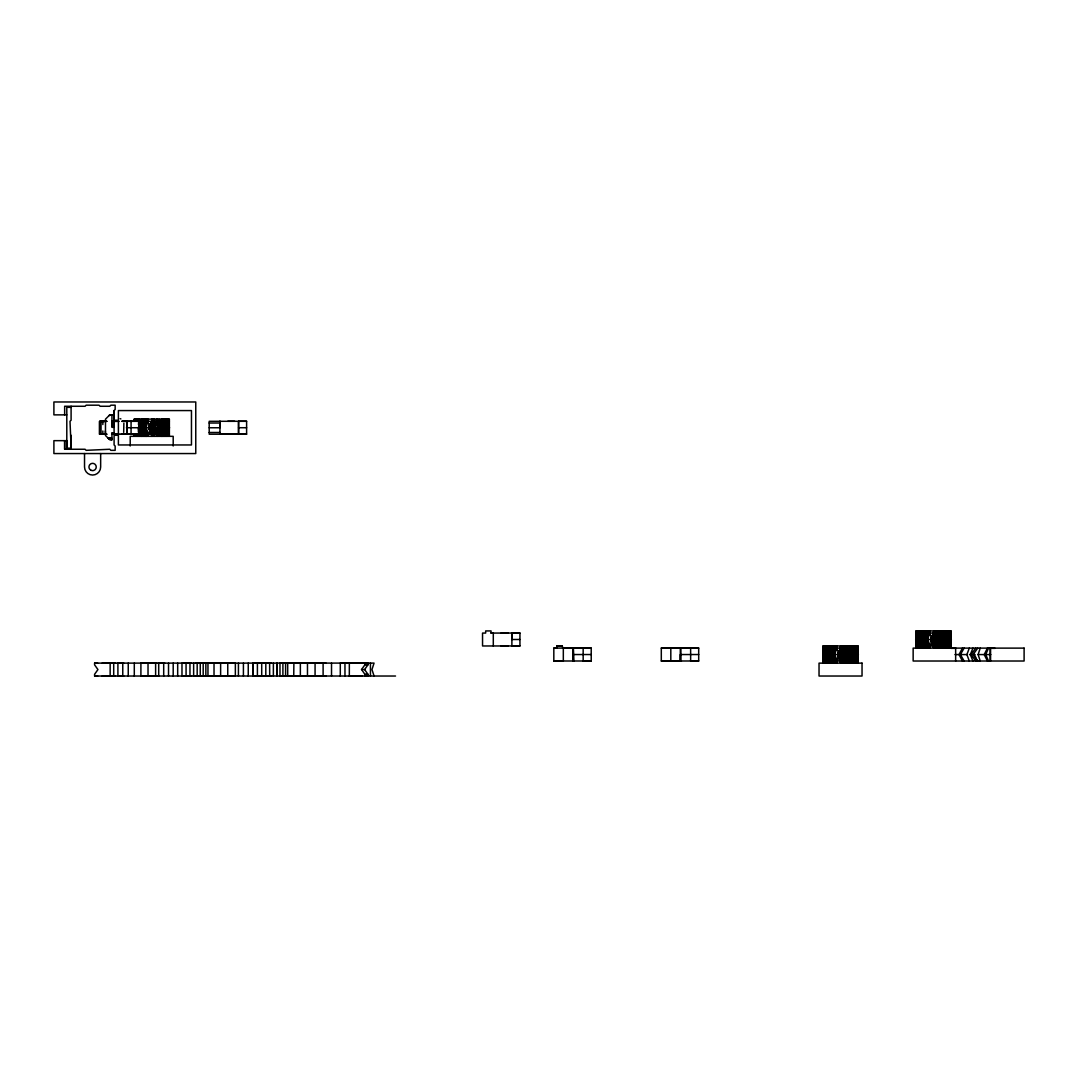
<?xml version="1.0" encoding="UTF-8"?>
<svg xmlns="http://www.w3.org/2000/svg" width="1078" height="1078" viewBox="0 0 1078 1078"><rect width="100%" height="100%" fill="white"/><g stroke="black" fill="none" stroke-linecap="round" stroke-linejoin="round"><path stroke-width="1.5" d="M64.653 449.256L64.653 440.659L64.653 449.256L85.068 449.256L86.146 450.334L109.794 449.256L110.859 450.334L115.157 450.334L115.157 446.036L114.093 444.958L114.093 435.283L118.391 435.283L118.391 444.958L191.466 444.958L191.466 410.57L118.391 410.57L118.391 420.231L114.093 420.231L114.093 410.57L115.157 409.492L115.157 405.193L110.859 405.193L109.794 406.271L100.119 406.271L99.041 405.193L86.146 405.193L85.068 406.271L64.653 406.271L64.653 414.868M71.094 448.178L66.796 448.178L66.796 440.659L53.9 440.659L53.9 453.555L195.765 453.555L195.765 401.973L53.9 401.973L53.9 414.868L66.796 414.868M71.094 447.101L70.016 421.309L71.094 420.231L71.094 406.271M97.64 663.118L94.594 663.118L94.594 664.843L97.936 669.573L94.594 674.302L94.608 676.027L97.64 676.014M111.937 420.932L114.093 420.878L114.093 434.205L126.988 434.205L126.988 421.309L122.151 421.309L127.191 421.282M362.477 675.987L349.326 676.014L349.339 663.118L367.935 663.091L367.935 664.816L364.593 669.546L361.548 669.546L364.89 674.276L364.89 675.987L367.935 675.987L367.935 674.262L364.593 669.546M572.836 648.094L572.836 660.989L572.836 648.094L563.322 648.107L563.322 661.003M583.158 648.121L591.216 648.094L591.229 660.989L583.171 661.016L583.158 648.094L573.375 648.094L573.941 660.989M681.417 660.989L680.312 661.003L680.312 654.548L698.692 654.535L698.706 660.989L661.299 661.003L661.299 648.107L681.404 648.094M209.199 423.034L209.199 421.309L246.606 421.282L246.606 434.178L209.213 434.218L209.199 423.034L219.952 423.021L219.952 421.309L219.952 434.205L246.606 434.178M159.045 419.126L159.045 436.334M168.518 436.334L168.518 419.126M857.347 663.132L857.347 645.938M940.838 648.121L940.838 630.926M950.311 648.121L950.311 630.926M168.087 419.126L168.087 436.334M856.929 645.938L856.929 663.132M949.893 630.926L949.893 648.121M855.137 659.372L855.393 645.938M948.101 644.361L948.37 630.926M165.554 422.899L165.554 432.561M854.396 649.697L854.396 659.372M947.36 634.686L947.36 644.361L945.945 639.524L947.36 634.686L947.306 644.361M167.683 419.126L167.319 436.334M168.95 436.334L168.95 419.126M823.296 645.938L823.296 663.132M856.511 645.938L856.161 663.132M857.778 663.132L857.778 645.938M916.26 630.926L916.26 648.121M949.489 630.926L949.125 648.121M950.742 648.121L950.742 630.926M166.591 436.334L166.834 419.126M948.37 648.121L948.883 630.926L946.632 639.524L948.734 648.121L949.125 630.926M990.574 661.016L990.574 648.121M167.292 419.126L166.928 434.178L166.564 419.126M856.134 645.938L855.77 660.989L855.42 648.094M823.888 645.938L823.888 663.132M855.662 645.938L855.42 660.989L855.137 649.697M169.381 436.334L169.381 419.126L134.022 419.126L134.022 421.282M822.851 663.132L822.851 645.938L858.209 645.938L858.209 663.132M915.828 648.121L915.828 630.926L951.187 630.926L951.187 648.121M166.591 421.282L166.308 432.561L166.012 422.899L164.678 427.723L166.093 432.561L166.228 422.899L166.591 434.178M948.02 634.686L947.818 644.361L947.575 634.686L946.309 639.524L947.643 644.361L947.751 634.686L948.02 644.361M824.468 645.938L824.468 663.132M854.544 649.697L854.544 659.372M917.432 630.926L917.432 648.121M947.158 634.686L947.063 644.361M825.007 645.938L825.007 663.132M917.984 630.926L917.984 648.121M167.683 436.334L167.683 421.282M856.511 663.132L856.511 648.094M949.489 648.121L949.489 633.069M196.897 676.014L195.441 676.027L235.004 675.987M825.519 645.938L825.519 663.132M918.483 630.926L918.483 648.121M168.087 434.178L168.087 421.282M856.929 660.989L856.929 648.094M949.893 645.978L949.893 633.069M825.991 645.938L825.991 663.132M918.955 630.926L918.955 648.121M168.518 434.178L168.518 421.282M826.408 645.938L826.408 663.132M857.347 660.989L857.347 648.094M919.386 630.926L919.386 648.121M950.311 645.978L950.311 633.069M826.799 645.938L826.799 663.132M919.763 630.926L919.763 648.121M168.95 434.178L168.95 421.282M823.296 660.989L823.296 648.094M827.136 645.938L827.136 663.132M857.778 660.989L857.778 648.094M916.26 645.978L916.26 633.069M920.113 630.926L920.113 648.121M950.742 645.978L950.742 633.069M955.647 661.016L955.647 648.121M990.13 661.016L990.13 648.121M827.432 645.938L826.745 654.535L827.432 663.132M920.41 630.926L919.709 639.524L920.41 648.121M168.694 430.957L168.694 424.503M823.888 648.094L823.174 654.535L823.888 660.989M857.536 657.769L857.536 651.314M950.324 644.361L950.675 641.14M138.483 424.503L138.846 419.126M827.675 663.132L826.947 654.535L827.675 645.938M920.652 630.926L919.911 639.524L920.652 648.121M824.468 648.094L823.7 654.535L824.468 660.989M917.432 633.069L916.866 645.978L916.152 639.524L916.866 633.069L917.432 645.978M139.049 436.334L139.049 419.126L138.846 424.503L139.21 421.282L138.658 424.503L139.049 421.282L123.121 421.296M827.877 663.132L826.947 654.535L827.877 645.938M920.855 630.926L920.073 639.524L920.855 648.121M828.039 648.094L827.217 654.535L828.147 663.132L827.284 654.535L828.227 645.938M921.003 633.069L920.194 639.524L921.003 645.978L920.073 639.524L921.111 630.926L920.262 639.524L921.178 648.121M825.007 648.094L824.185 654.535L825.007 660.989M917.984 633.069L917.162 639.524L917.984 645.978M139.318 421.282L138.887 424.503L139.399 419.126M825.519 648.094L824.657 654.535L825.519 660.989M918.483 633.069L917.621 639.524L918.483 645.978M825.991 648.094L825.101 654.535L825.991 660.989M918.955 633.069L918.065 639.524L918.955 645.978M826.408 648.094L825.505 654.535L826.408 660.989M919.386 633.069L918.469 639.524L919.386 645.978M826.799 648.094L825.869 654.535L826.799 660.989M919.763 633.069L918.847 639.524L919.763 645.978M138.739 424.503L139.21 421.282M827.136 648.094L826.206 654.535L827.136 660.989M827.432 648.094L826.489 654.535L827.432 660.989M827.675 648.094L826.745 654.535L827.675 660.989M827.877 660.989L827.109 654.535L827.877 648.094M920.113 633.069L919.17 639.524L920.113 645.978M920.41 633.069L919.467 639.524L920.41 645.978M920.652 633.069L919.709 639.524L920.652 645.978M920.855 633.069L919.911 639.524L920.855 645.978M166.241 419.126L165.055 427.723L166.241 436.334M855.07 645.938L853.884 654.535L855.07 663.132M948.047 630.926L946.861 639.524L948.047 648.121M123.687 432.359L123.862 423.209M156.31 432.561L159.045 421.282L169.381 421.282M844.802 660.989L847.874 645.938M938.103 644.361L940.838 633.069M148.104 436.334L151.782 421.282L148.872 427.723L151.931 436.334M836.932 663.132L838.388 654.535L841.514 648.094L841.514 645.938M929.896 648.121L933.683 630.926M141.366 436.334L138.348 427.723L141.245 421.282L139.763 427.723L141.245 434.178L138.348 427.723L141.366 421.282L141.205 419.126M829.561 657.122L828.214 660.989L827.217 654.535L830.033 648.094L828.605 654.535L830.195 663.132M923.051 630.926L921.569 639.524L923.172 648.121L921.501 640.817L923.374 645.978M154.585 419.126L152.712 427.723L154.585 436.334M843.427 645.938L841.541 654.535L843.427 663.132M936.391 630.926L934.505 639.524L936.391 648.121M165.594 419.126L163.64 427.723L165.594 436.334M854.423 645.938L852.469 654.535L854.423 663.132M947.387 630.926L945.433 639.524L947.387 648.121M947.306 635.656L946.134 639.524L947.4 644.361L947.508 634.686L946.134 639.524L947.697 644.684M164.974 419.126L162.994 427.723L164.974 436.334M853.803 645.938L851.822 654.535L853.803 663.132M946.78 630.926L944.786 639.524L946.78 648.121M148.104 419.126L146.096 427.723L146.958 434.178L144.331 427.723L146.877 421.282L144.209 427.723L146.797 436.334M836.932 645.938L834.924 654.535L835.8 660.989L833.038 654.535L835.625 648.094L832.93 654.535L835.504 663.132M922 638.23L923.267 630.926M929.896 630.926L927.902 639.524L928.764 645.978L926.096 639.524L928.684 633.069L925.894 639.524L928.481 648.121M164.408 419.126L162.387 427.723L164.408 436.334M853.237 645.938L851.216 654.535L853.237 663.132M946.215 630.926L944.193 639.524L946.215 648.121M163.896 419.126L161.835 427.723L163.896 436.334M852.725 645.938L850.677 654.535L852.725 663.132M945.689 630.926L943.641 639.524L945.689 648.121M140.45 425.15L141.69 419.126M166.16 422.576L164.503 427.723L165.85 432.561L165.945 422.899L164.503 427.723L166.16 432.884M828.874 653.255L830.518 645.938M854.989 649.374L853.345 654.535L854.679 659.372L854.598 649.697L853.345 654.535L854.989 659.696M163.425 419.126L161.35 427.723L163.425 436.334M852.253 645.938L850.178 654.535L852.253 663.132M945.217 630.926L943.142 639.524L945.217 648.121M163.007 419.126L160.905 427.723L163.007 436.334M851.836 645.938L849.733 654.535L851.836 663.132M944.8 630.926L942.711 639.524L944.8 648.121M162.63 419.126L160.514 427.723L162.63 436.334M851.458 645.938L849.343 654.535L851.458 663.132M944.436 630.926L942.32 639.524L944.436 648.121M980.225 661.016L978.11 654.575L980.225 648.121M141.461 419.126L140.302 425.15L141.69 421.282M157.038 436.334L157.038 434.178L153.709 427.723L155.124 423.856M162.306 419.126L160.177 427.723L162.306 436.334M167.09 419.126L164.961 427.723L166.928 436.334M830.289 645.938L828.699 653.255L830.518 648.094M851.135 645.938L849.006 654.535L851.135 663.132M855.919 645.938L853.789 654.535L855.919 663.132M944.112 630.926L941.983 639.524L944.112 648.121M949.489 645.978L949.098 633.069L946.861 639.524L949.125 645.978L948.734 633.069L946.754 639.524L948.883 645.978L948.397 633.069M162.037 419.126L159.894 427.723L162.037 436.334M850.865 645.938L848.723 654.535L850.865 663.132M948.627 633.069L946.484 639.524L948.37 645.978L946.309 639.524L948.37 633.069L946.484 639.524L948.627 645.978M161.633 419.126L159.652 427.723L161.821 434.178L159.463 427.723L161.633 421.282L159.301 427.723L161.511 434.178L159.194 427.723L161.363 419.126L159.301 427.723L161.821 436.334M850.65 645.938L848.48 654.535L850.65 663.132M943.843 630.926L941.444 639.524L943.843 648.121M850.475 645.938L848.292 654.535L850.475 663.132M943.439 630.926L941.256 639.524L943.439 648.121M141.461 421.282L139.749 425.15L141.285 421.282M830.033 645.938L828.093 654.535L830.397 663.132M838.832 653.255L840.624 645.938M943.142 648.121L940.865 639.524L943.156 630.926M139.385 436.334L138.59 429.34L139.318 434.178L140.733 430.311M167.09 421.282L164.826 427.723L167.09 436.334M167.683 434.178L167.292 421.282L165.055 427.723L167.319 434.178L166.928 421.282M855.919 648.094L853.655 654.535L855.77 663.132M856.511 660.989L856.134 648.094L853.884 654.535L856.161 660.989L855.77 648.094M921.003 648.121L922.081 643.391M948.883 633.069L946.632 639.524L948.883 645.978M830.195 648.094L827.904 654.535L830.195 660.989L827.729 654.535L830.114 648.094L827.176 654.535L830.033 660.989L827.729 654.535L830.195 648.094L827.904 654.535L830.289 660.989M951.187 645.978L922.997 645.978L920.693 639.524L923.172 633.069L920.881 639.524L923.172 645.978L920.693 639.524L923.091 633.069L951.187 633.069M943.142 645.978L940.919 639.524L943.156 633.069M161.511 421.282L159.194 427.723L161.511 436.334M830.397 648.094L828.093 654.535L830.397 660.989L829.13 657.122M850.475 648.094L848.13 654.535L850.34 663.132M943.439 633.069L941.107 639.524L943.304 648.121M161.821 421.282L159.463 427.723L161.633 434.178M850.65 648.094L848.292 654.535L850.65 660.989M943.614 633.069L941.256 639.524L943.614 645.978M167.319 421.282L164.961 427.723L167.09 434.178M856.161 648.094L853.789 654.535L856.161 660.989M949.125 633.069L946.754 639.524L949.125 645.978M969.284 661.016L966.912 654.575L969.284 648.121M162.037 421.282L159.652 427.723L162.037 434.178M850.865 648.094L848.48 654.535L850.865 660.989M923.267 633.069L920.881 639.524L923.267 645.978M162.306 421.282L159.894 427.723L162.306 434.178M851.135 648.094L848.723 654.535L851.135 660.989M944.112 633.069L941.687 639.524L943.843 645.978L941.444 639.524L943.843 633.069L941.687 639.524L944.112 645.978M162.63 421.282L160.177 427.723L162.63 434.178M851.458 648.094L849.006 654.535L851.458 660.989M944.436 633.069L941.983 639.524L944.436 645.978M163.007 421.282L160.514 427.723L163.007 434.178M851.836 648.094L849.343 654.535L851.836 660.989M944.8 633.069L942.32 639.524L944.8 645.978M828.147 660.989L827.284 654.535L830.033 648.094L827.554 654.535L830.114 660.989L827.271 654.535L830.033 648.094L827.554 654.535L830.06 660.989L827.176 654.535L828.039 645.938M915.828 645.978L921.178 645.978L920.262 639.524L923.011 633.069L920.531 639.524L923.024 645.978L920.14 639.524L921.111 633.069L915.828 633.069M163.425 421.282L160.905 427.723L163.425 434.178M852.253 648.094L849.733 654.535L852.253 660.989M945.217 633.069L942.711 639.524L945.217 645.978M142.943 419.126L140.423 427.723L142.943 436.334M831.771 645.938L829.251 654.535L831.771 663.132M924.749 630.926L922.216 639.524L924.749 648.121M143.549 419.126L141.016 427.723L143.549 436.334M144.115 419.126L141.568 427.723L144.115 436.334M163.896 421.282L161.35 427.723L163.896 434.178M832.391 645.938L829.844 654.535L832.391 663.132M832.944 645.938L830.397 654.535L832.944 663.132M852.725 648.094L850.178 654.535L852.725 660.989M925.355 630.926L922.822 639.524L925.355 648.121M925.908 630.926L923.361 639.524L925.908 648.121M945.689 633.069L943.142 639.524L945.689 645.978M144.614 419.126L142.053 427.723L144.614 436.334M145.058 419.126L142.498 427.723L145.058 436.334M833.442 645.938L830.882 654.535L833.442 663.132M833.887 645.938L831.327 654.535L833.887 663.132M921.178 645.978L920.262 639.524L923.051 633.069L920.531 639.524L923.091 645.978L920.14 639.524L921.205 633.069L922.094 635.656M926.42 630.926L923.859 639.524L926.42 648.121M926.864 630.926L924.304 639.524L926.864 648.121M145.449 419.126L142.889 427.723L145.449 436.334M145.786 419.126L143.226 427.723L145.786 436.334M146.082 419.126L143.509 427.723L146.082 436.334M146.325 419.126L143.751 427.723L146.325 436.334M164.408 421.282L161.835 427.723L164.408 434.178M834.278 645.938L831.717 654.535L834.278 663.132M834.615 645.938L832.054 654.535L834.615 663.132M834.911 645.938L832.351 654.535L834.911 663.132M853.237 648.094L850.677 654.535L853.237 660.989M927.255 630.926L924.681 639.524L927.255 648.121M927.592 630.926L925.032 639.524L927.592 648.121M927.875 630.926L925.315 639.524L927.875 648.121M946.215 633.069L943.641 639.524L946.215 645.978M146.958 436.334L144.209 427.723L146.797 421.282L143.94 427.723L146.675 434.178L144.209 427.723L146.797 421.282L146.675 419.126M835.504 660.989L832.782 654.535L835.504 645.938M928.481 645.978L925.746 639.524L928.32 633.069L928.118 630.926M164.974 421.282L162.387 427.723L164.974 434.178M835.8 663.132L833.038 654.535L835.706 648.094L835.625 645.938M853.803 648.094L851.216 654.535L853.803 660.989M946.78 633.069L944.193 639.524L946.78 645.978M144.331 427.723L146.931 421.282L144.331 427.723L146.931 434.178M165.594 421.282L162.994 427.723L165.594 434.178M166.241 421.282L163.64 427.723L166.241 434.178M833.159 654.535L835.76 660.989L833.119 654.535L835.76 648.094L833.038 654.535L835.8 660.989L833.119 654.535L835.76 648.094L834.924 654.535L836.932 660.989M854.423 648.094L851.822 654.535L854.423 660.989M855.07 648.094L852.469 654.535L855.07 660.989M928.589 648.121L928.684 645.978L926.015 639.524L928.764 630.926M947.387 633.069L944.786 639.524L947.387 645.978M948.047 633.069L945.433 639.524L948.047 645.978M141.205 421.282L139.547 425.15M922.997 633.069L920.383 639.524L922.997 645.978L920.248 639.524L923.011 633.069L920.383 639.524L923.024 645.978M926.137 639.524L928.764 645.978L926.137 639.524L928.684 633.069L925.894 639.524L928.589 645.978L926.015 639.524L928.737 633.069L927.902 639.524L929.896 645.978M830.06 648.094L827.405 654.535L830.033 660.989L827.405 654.535L828.227 648.094L829.575 651.961M972.976 648.121L970.308 654.575L972.976 661.016M146.675 421.282L143.94 427.723L146.675 434.178M832.782 654.535L835.504 648.094M925.746 639.524L928.481 630.926M928.32 633.069L925.557 639.524L928.32 645.978L928.118 648.121M157.199 419.126L157.348 421.282L154.518 427.723L157.321 434.178L153.844 427.723L157.038 421.282L157.038 419.126M846.324 663.132L843.36 654.535L846.149 648.094L846.028 645.938M938.83 648.121L938.83 645.978L935.515 639.524L939.005 633.069L935.92 639.524L939.127 645.978L939.127 648.121L939.288 645.978L936.324 639.524L939.113 630.926M988.513 648.121L985.71 654.575L988.513 661.016M146.325 421.282L143.509 427.723L146.325 434.178M153.844 427.723L157.307 421.282L154.531 427.723L157.348 434.178L153.938 427.723L157.199 421.282L153.709 427.723L157.199 434.178L157.348 436.334M822.851 660.989L846.297 660.989L843.36 654.535L846.176 648.094L822.851 648.094M936.337 640.817L939.127 645.978L936.324 639.524L939.288 630.926M939.275 645.978L936.297 639.524L939.288 633.069L936.297 639.524L939.288 645.978L936.324 639.524L939.154 633.069L935.92 639.524L939.207 645.978L936.337 639.524L939.181 633.069L936.068 639.524L939.207 645.978L936.337 639.524L939.181 633.069L936.068 639.524L939.261 645.978L936.337 639.524L939.207 633.069L936.176 639.524L939.261 645.978L936.337 639.524L939.248 633.069L936.176 639.524L939.288 645.978L936.337 639.524L939.248 633.069L936.256 639.524L939.288 645.978L936.324 639.524L939.275 633.069L936.256 639.524M157.375 421.282L154.531 427.723L157.348 434.178L154.127 427.723L157.321 421.282L153.938 427.723L157.199 434.178M845.866 663.132L845.866 660.989L842.538 654.535L846.028 648.094L842.767 654.535L846.149 660.989L843.36 654.535L846.203 648.094L842.767 654.535L843.953 658.402M146.082 421.282L143.226 427.723L146.082 434.178M834.911 648.094L832.054 654.535L834.911 660.989M927.875 633.069L925.032 639.524L927.875 645.978M121.774 421.296L157.469 421.282L154.531 427.723L157.375 434.178L154.531 427.723L157.442 421.282L157.375 419.126M846.149 645.938L846.324 648.094L843.279 654.535L846.297 660.989L843.36 654.535L846.297 648.094L843.212 654.535L846.284 660.989L843.373 654.535L846.297 648.094L843.104 654.535L846.284 660.989L843.36 654.535L846.243 648.094L842.956 654.535L846.149 660.989L843.373 654.535L846.27 648.094L842.956 654.535L846.243 660.989L843.373 654.535L846.27 648.094L843.104 654.535L846.243 660.989L842.767 654.535L846.149 648.094M145.786 421.282L142.889 427.723L145.786 434.178M834.615 648.094L831.717 654.535L834.615 660.989M836.932 648.094L840.624 660.989L837.7 654.535L840.624 648.094L837.7 654.535L840.705 663.132M927.592 633.069L924.681 639.524L927.592 645.978M929.896 633.069L933.588 645.978L930.678 639.524L933.588 633.069L930.664 639.524L933.737 648.121M121.774 434.191L157.469 434.178L154.127 427.723L157.401 421.282L154.531 427.723L157.482 436.334M840.705 660.989L837.714 654.535L840.651 648.094L837.7 654.535L840.651 660.989L837.7 654.535L840.651 648.094L837.714 654.535L840.651 660.989L837.7 654.535L840.759 648.094L837.781 654.535L840.948 663.132M933.683 645.978L930.678 639.524L933.615 633.069L930.664 639.524L933.615 645.978L930.664 639.524L933.615 633.069L930.705 639.524L933.737 645.978L930.664 639.524L933.629 633.069L930.678 639.524L933.629 645.978L930.664 639.524L933.804 633.069L930.705 639.524L933.925 648.121L934.074 645.978L930.934 639.524L934.074 633.069L934.074 630.926M145.449 421.282L142.498 427.723L145.449 434.178M157.469 421.282L154.531 427.723L157.442 434.178L154.262 427.723L157.401 421.282L154.504 427.723L157.442 434.178L154.262 427.723L157.455 421.282L154.504 427.723L157.455 434.178L154.531 427.723L157.455 421.282L154.45 427.723L157.469 434.178L154.37 427.723L157.482 421.282L154.45 427.723L157.482 434.178M834.278 648.094L831.327 654.535L834.278 660.989M927.255 633.069L924.304 639.524L927.255 645.978M846.297 660.989L843.36 654.535L846.324 648.094L843.212 654.535L846.311 660.989L843.333 654.535L846.324 648.094M145.058 421.282L142.053 427.723L145.058 434.178M833.887 648.094L830.882 654.535L833.887 660.989M926.864 633.069L923.859 639.524L926.864 645.978M840.759 645.938L840.948 648.094L837.862 654.535L840.948 660.989L837.781 654.535L840.759 648.094L837.741 654.535L840.84 660.989L837.714 654.535M144.614 421.282L141.568 427.723L144.614 434.178M833.442 648.094L830.397 654.535L833.442 660.989M926.42 633.069L923.361 639.524L926.42 645.978M144.115 421.282L141.016 427.723L144.115 434.178M152.011 419.126L152.119 421.282L149.033 427.723L152.119 434.178L148.953 427.723L151.782 421.282L148.872 427.723L151.809 434.178L150.004 429.017M832.944 648.094L829.844 654.535L832.944 660.989M925.908 633.069L922.822 639.524L925.908 645.978M143.549 421.282L140.423 427.723L143.549 434.178M152.267 419.126L152.267 421.282L149.141 427.723L152.267 434.178L152.267 436.334M832.391 648.094L829.251 654.535L832.391 660.989M841.096 645.938L841.096 648.094L837.97 654.535L841.096 660.989L841.096 663.132M925.355 633.069L922.216 639.524L925.355 645.978M142.943 421.282L139.763 427.723L142.943 434.178M152.119 421.282L148.953 427.723L151.809 434.178L148.872 427.723L151.809 421.282L148.872 427.723L151.823 434.178L148.872 427.723L151.877 421.282L151.782 419.126M152.456 419.126L152.456 421.282L149.276 427.723L152.456 434.178L152.456 436.334M831.771 648.094L828.605 654.535L831.771 660.989M841.096 660.989L837.862 654.535L840.948 648.094M841.285 645.938L841.285 648.094L838.118 654.535L841.285 660.989L841.285 663.132M924.749 633.069L921.569 639.524L924.749 645.978M934.249 630.926L934.249 633.069L931.082 639.524L934.249 645.978L934.249 648.121M987.435 661.016L984.227 654.575L987.435 648.121M152.685 419.126L152.685 421.282L149.465 427.723L152.685 434.178L152.685 436.334M934.478 630.926L934.478 633.069L931.271 639.524L934.478 645.978L934.478 648.121M152.267 421.282L149.033 427.723L152.267 434.178M837.862 654.535L841.096 648.094M152.955 419.126L152.955 421.282L149.694 427.723L152.955 434.178L152.955 436.334M841.783 645.938L841.783 648.094L838.522 654.535L841.783 660.989L841.783 663.132M934.761 630.926L934.761 633.069L931.5 639.524L934.761 645.978L934.761 648.121M936.337 638.23L939.113 633.069L935.744 639.524L939.005 645.978L935.515 639.524L938.83 633.069L938.83 630.926M153.278 419.126L153.278 421.282L149.977 427.723L153.278 434.178L153.278 436.334M842.107 645.938L842.107 648.094L838.805 654.535L842.107 660.989L842.107 663.132M935.084 630.926L935.084 633.069L931.783 639.524L935.084 645.978L935.084 648.121M152.456 421.282L149.141 427.723L152.456 434.178M841.285 648.094L837.97 654.535L841.285 660.989M845.866 645.938L845.866 648.094L842.538 654.535L846.028 660.989L846.028 663.132M934.249 633.069L930.934 639.524L934.249 645.978M153.655 419.126L153.655 421.282L150.314 427.723L153.655 434.178L153.655 436.334M842.497 645.938L842.497 648.094L839.142 654.535L842.497 660.989L842.497 663.132M935.461 630.926L935.461 633.069L932.106 639.524L935.461 645.978L935.461 648.121M156.822 419.126L156.822 421.282L153.426 427.723L156.822 434.178L156.822 436.334M845.651 645.938L845.651 648.094L842.255 654.535L845.651 660.989L845.651 663.132M938.628 630.926L938.628 633.069L935.232 639.524L938.628 645.978L938.628 648.121M939.127 633.069L935.744 639.524L939.127 645.978M152.685 421.282L149.276 427.723L152.685 434.178M154.1 419.126L154.1 421.282L150.691 427.723L154.1 434.178L154.1 436.334M841.514 648.094L838.118 654.535L841.514 660.989L841.514 663.132M842.929 645.938L842.929 648.094L839.533 654.535L842.929 660.989L842.929 663.132M934.478 633.069L931.082 639.524L934.478 645.978M935.893 630.926L935.893 633.069L932.497 639.524L935.893 645.978L935.893 648.121M962.438 648.121L959.029 654.575L962.438 661.016M156.553 419.126L156.553 421.282L153.103 427.723L156.553 434.178L156.553 436.334M845.381 645.938L845.381 648.094L841.931 654.535L845.381 660.989L845.381 663.132M938.359 630.926L938.359 633.069L934.895 639.524L938.359 645.978L938.359 648.121M152.955 421.282L149.465 427.723L152.955 434.178M841.514 660.989L838.293 654.535L841.783 648.094M934.761 633.069L931.271 639.524L934.761 645.978M153.278 421.282L149.694 427.723L153.278 434.178M842.107 648.094L838.522 654.535L842.107 660.989M935.084 633.069L931.5 639.524L935.084 645.978M157.038 421.282L153.426 427.723L157.038 434.178M845.866 648.094L842.255 654.535L845.866 660.989M938.83 633.069L935.232 639.524L938.83 645.978M153.655 421.282L149.977 427.723L153.655 434.178M842.497 648.094L838.805 654.535L842.497 660.989M935.461 633.069L931.783 639.524L935.461 645.978M156.822 421.282L153.103 427.723L156.822 434.178M845.651 648.094L841.931 654.535L845.651 660.989M938.628 633.069L934.895 639.524L938.628 645.978M964.123 661.016L960.39 654.575L964.123 648.121M154.1 421.282L150.314 427.723L154.1 434.178M842.929 648.094L839.142 654.535L842.929 660.989M935.893 633.069L932.106 639.524L935.893 645.978M156.553 421.282L152.712 427.723L156.553 434.178M845.381 648.094L841.541 654.535L845.381 660.989M938.359 633.069L934.505 639.524L938.359 645.978M154.585 421.282L150.691 427.723L154.585 434.178M843.427 648.094L839.533 654.535L843.427 660.989M936.391 633.069L932.497 639.524L936.391 645.978M361.548 669.546L364.89 664.816L364.89 663.091M977.746 661.016L973.111 654.575L977.746 648.121M969.486 654.575L971.103 654.575L975.779 648.121M110.576 675.987L102.208 676.027L115.346 675.987M123.727 675.987L117.448 675.987M110.576 663.091L102.194 663.118L115.346 663.091M123.727 663.091L117.435 663.091M204.968 663.132L206.194 663.132L205.116 663.132M109.121 415.529L111.937 414.895L111.937 427.333L114.093 427.333M296.019 676.027L297.151 676.027M292.542 663.132L290.858 663.132L294.483 663.091M290.858 676.027L292.542 676.014L286.735 676.014M205.089 676.027L209.698 676.027M111.937 414.895L109.767 414.882L111.937 414.868L109.767 414.882L105.482 419.167L105.482 435.499L109.794 439.797L111.937 439.797L111.937 432.911L114.093 432.911M99.58 434.205L106.803 434.218L99.58 434.205L99.58 421.323L106.803 421.323L99.58 421.323L99.58 434.205L104.701 434.205M102.087 421.323L101.036 421.323L101.036 434.205L105.752 434.205M291.491 663.132L286.371 663.132L293.593 663.132M196.91 676.027L202.368 676.027M288.877 676.027L294.483 675.987M287.826 676.027L288.527 676.014M111.937 439.77L109.121 439.123L111.937 439.002L108.784 438.8L111.937 438.665L108.393 438.409L111.937 438.301L108.299 438.301M202.664 663.132L195.441 663.132L200.562 663.132M288.891 663.132L292.232 663.132M201.586 676.014L197.597 676.027L199.228 676.027M103.353 421.323L101.723 421.323L106.493 421.323M105.428 421.323L103.151 421.323M238.548 421.282L238.548 434.178L238.548 421.282L246.606 421.282M121.544 434.205L139.129 434.178L138.51 429.34L139.049 434.178L138.577 430.957M491.042 633.069L493.293 633.069L493.293 645.965L482.553 645.978L482.54 633.069L485.666 633.069L485.666 630.926L491.042 630.926L491.042 633.069L519.946 633.042L519.946 645.938L493.293 645.978M511.888 633.069L519.946 633.042M661.299 648.107L698.692 648.094L698.692 654.535M234.991 663.091L203.284 663.132M199.228 663.132L197.597 663.132L201.303 663.132M214.643 663.105L223.065 663.091M221.286 663.105L220.397 663.105M254.044 663.105L260.809 663.105M266.562 663.132L261.711 663.132L261.711 676.014L265.808 676.027L265.808 663.132L269.608 663.132L269.702 676.027M325.92 663.091L295.372 663.132M288.527 663.132L290.157 663.132M269.635 676.027L263.14 676.027M214.643 676.014L223.065 676M325.933 675.987L289.955 676.027M265.794 676.027L266.589 676.027M349.326 676.014L360.335 675.987M114.025 421.309L118.674 421.296M113.904 421.309L116.774 421.309M112.476 434.205L118.674 434.191M562.797 661.003L553.822 661.003L553.822 648.107L591.216 648.094M698.692 648.094L680.851 648.094L680.851 660.989L661.299 661.003M209.698 663.132L204.443 663.132L208.35 663.132L206.464 663.118M284.781 663.132L279.984 663.132L279.984 676.027L284.781 676.027M303.578 663.118L296.046 663.132M349.339 663.118L340.284 663.132L340.284 676.014M254.502 676.014L255.769 676.014M260.458 676.014L259.205 676.014M71.094 407.336L66.796 407.336L66.796 448.178M111.937 421.107L114.093 421.107M227.795 421.282L234.667 421.282M111.937 421.377L118.93 421.309M111.937 421.741L114.093 421.741M111.937 422.212L114.093 422.212M111.937 422.765L114.093 422.765M111.937 423.411L114.093 423.411M111.937 424.112L114.093 424.112M111.937 424.867L114.093 424.867M111.937 425.662L114.093 425.662M111.937 426.484L114.093 426.484M126.422 427.737L169.583 427.723M209.199 427.764L219.952 427.75L219.952 423.021M238.548 427.723L246.606 427.723M209.213 432.494L219.952 432.48L219.952 434.205M111.937 433.289L114.093 433.289M111.937 433.558L114.093 433.72L111.937 433.774M103.353 434.205L102.087 434.218M122.043 434.191L121.329 434.191L127.204 434.191L125.479 434.191M169.381 434.178L159.045 434.178L155.973 421.282M227.795 434.191L234.681 434.191M501.135 633.055L508.007 633.042M519.946 639.497L511.888 639.497L511.888 633.042L511.888 645.978L519.946 645.938M915.613 639.524L936.297 639.524M936.795 639.524L951.389 639.524M501.135 645.965L508.021 645.951M553.822 648.121L556.895 648.121L556.895 645.951L562.258 645.938L562.797 648.107M858.209 648.094L847.874 648.094L847.874 663.132M951.052 648.336L955.89 648.336M988.634 648.336L995.075 648.336M572.836 654.548L591.216 654.535M822.649 654.535L858.411 654.535M954.973 654.575L959.878 654.575M960.39 654.575L966.912 654.575M973.111 654.575L975.105 654.575M978.11 654.575L984.227 654.575M986.006 654.575L990.803 654.575M553.822 661.003L591.229 660.989M698.706 660.989L690.648 660.989L690.634 648.094M858.209 660.989L847.874 660.989L844.802 648.094M191.399 663.132L183.422 663.132M156.903 663.132L148.023 663.132L148.023 676.027L156.903 676.027M164.759 663.132L158.709 663.132L158.709 676.027M294.213 663.132L299.266 663.132M307.109 663.105L316.353 663.132M94.594 663.118L374.053 663.091L371.964 669.546L374.066 675.987M364.89 664.816L367.935 664.816M364.89 674.276L367.935 674.262M183.422 676.027L191.574 676.027M297.407 676.014L299.28 676.014M94.594 676.027L395.532 676.027M149.424 663.132L140.908 663.132L140.908 676.027L148.023 676.027M191.574 663.132L186.049 663.132L186.09 676.027M268.772 663.132L271.292 663.132M207.704 663.132L203.19 663.132L203.19 676.027L207.704 676.027M142.431 676.027L149.424 676.027M268.799 676.027L271.292 676.027M289.416 663.132L285.589 663.132L285.589 676.014L289.416 676.027M103.165 434.218L105.428 434.218L105.361 430.984M293.89 663.132L293.742 676.027M120.076 418.682L120.898 418.911M971.103 654.575L975.779 661.016M838.293 654.535L841.783 660.989M842.767 654.535L846.028 660.989M933.925 645.978L930.826 639.524L934.074 633.069L930.759 639.524L933.925 645.978L930.826 639.524L933.925 633.069L933.804 630.926M151.931 434.178L148.872 427.723L151.931 434.178L148.872 427.723L152.011 421.282L148.872 427.723L152.011 434.178L148.899 427.723L151.877 421.282L148.899 427.723L152.119 436.334M930.678 639.524L933.804 645.978M843.279 654.535L846.324 660.989M928.118 645.978L925.315 639.524L928.118 633.069L925.557 639.524L928.32 645.978M141.205 434.178L138.995 429.017L141.568 436.334M832.93 654.535L835.625 660.989M975.105 655.855L977.167 661.016M139.237 429.017L141.366 434.178M167.319 434.178L164.961 427.723L166.834 421.282L164.678 427.723L166.834 434.178M943.439 645.978L941.107 639.524L943.304 630.926M850.475 660.989L848.13 654.535L850.246 645.938L848.13 654.535L850.34 660.989L848.13 654.535L850.34 648.094L847.901 654.535L850.178 663.132M943.304 645.978L941 639.524L943.304 633.069L941 639.524L943.304 645.978L940.919 639.524M141.568 434.178L139.695 429.017M850.246 660.989L847.941 654.535L850.192 648.094L847.941 654.535L850.178 660.989M159.059 427.723L161.35 436.334M855.919 660.989L853.655 654.535L855.662 648.094L853.506 654.535L854.921 659.372L855.056 649.697L853.506 654.535L855.662 660.989M830.518 660.989L829.171 657.122L830.518 663.132M139.399 421.282L140.746 425.15M141.69 434.178L139.897 429.017L141.69 436.334M933.413 633.069L934.303 635.656M148.104 434.178L146.096 427.723L146.877 419.126M940.838 645.978L938.103 634.686M148.104 421.282L149.559 427.723M827.109 654.535L828.039 660.989M138.685 429.34L139.318 434.178M138.483 430.957L138.846 436.334M950.324 634.686L950.675 637.906M916.421 642.744L916.866 648.121M948.397 645.978L948.101 634.686M916.677 642.744L916.691 645.978M208.337 676.027L226.946 676.027M370.428 663.091L370.441 675.987M344.96 663.118L344.973 676.014M131.071 434.205L131.071 421.282M916.866 630.926L916.691 633.069M855.393 660.989L855.42 663.132M835.154 645.938L835.356 648.094L832.58 654.535L835.356 660.989L832.58 654.535L835.154 648.094L832.351 654.535L835.356 663.132M680.312 648.094L680.312 660.989M670.812 648.107L670.812 661.003M331.525 663.132L331.525 676.014M323.104 663.132L323.104 676.014M315.072 663.132L315.072 676.014M307.473 663.132L307.473 676.027M300.358 663.132L300.358 676.027M287.691 663.132L287.691 676.027M282.908 663.132L282.908 676.014M276.898 663.132L276.898 676.027L276.79 663.132M273.367 663.132L273.367 676.027M257.399 663.132L257.399 676.014M248.25 663.132L248.25 676.014M243.412 663.132L243.412 676.014M238.427 663.132L238.427 676.014M235.354 663.132L235.354 676.014M227.754 663.132L227.754 676.014M220.626 663.132L220.626 676.014M214.023 663.132L214.023 676.014M207.96 663.132L207.96 676.014M205.858 663.132L205.858 676.027M200.252 663.132L200.252 676.027M197.18 663.132L197.18 676.027M193.636 663.132L193.636 676.027M189.971 663.132L189.971 676.027M181.98 663.132L181.98 676.027M177.681 663.132L177.681 676.027M173.194 445.996L173.194 436.334L130.209 436.334L130.209 445.996M173.194 663.132L173.194 676.027M168.518 663.132L168.518 676.027M163.694 663.132L163.694 676.027M155.623 663.132L155.623 676.027M146.527 419.126L143.751 427.723L146.527 436.334M138.604 419.126L138.604 421.282M138.604 434.178L138.604 436.334M138.307 419.126L138.307 421.282M138.307 434.178L138.307 436.334M137.971 419.126L137.971 421.282M137.971 434.178L137.971 436.334M137.58 419.126L137.58 421.282M137.58 434.178L137.58 436.334M137.149 419.126L137.149 421.282M137.149 434.178L137.149 436.334M136.69 419.126L136.69 421.282M136.69 434.178L136.69 436.334M136.178 419.126L136.178 421.282M136.178 434.178L136.178 436.334M135.639 419.126L135.639 421.282M135.639 434.178L135.639 436.334M135.06 419.126L135.06 421.282M135.06 434.178L135.06 436.334M134.454 419.126L134.454 421.282M134.454 434.178L134.454 436.334M134.292 663.132L134.292 676.027M134.022 434.178L134.022 436.334M128.242 663.132L128.242 676.027M126.988 421.309L126.988 434.205M122.771 663.132L122.771 676.027M118.391 421.309L118.391 434.205M117.906 663.132L117.906 676.027M114.093 410.57L114.093 420.231M102.841 421.309L102.841 424.543M102.841 430.984L102.841 434.205M100.658 453.555L100.658 466.99A8.058 8.058 0 0 1 92.587 475.048A8.058 8.058 0 0 1 84.529 466.99L84.529 453.555M71.094 435.283L71.094 449.256M110.158 663.132L110.158 676.027L113.702 676.027L113.702 663.132L110.158 663.132M161.417 421.282L159.194 427.723L161.417 434.178L159.194 427.723L161.363 421.282M111.937 415.003L109.579 415.07L111.937 415.003M562.258 645.965L556.881 645.965L562.258 645.965M252.912 663.132L252.751 676.014L252.912 663.132M1024.1 648.121L913.147 648.121L913.147 661.016L1024.1 661.016L1024.1 648.121M862.036 663.132L819.037 663.132L819.037 676.027L862.036 676.027L862.036 663.132M90.768 470.156A3.652 3.652 0 0 0 96.252 466.99A3.652 3.652 0 0 0 90.768 463.823A3.652 3.652 0 0 0 90.768 470.156"/></g></svg>
